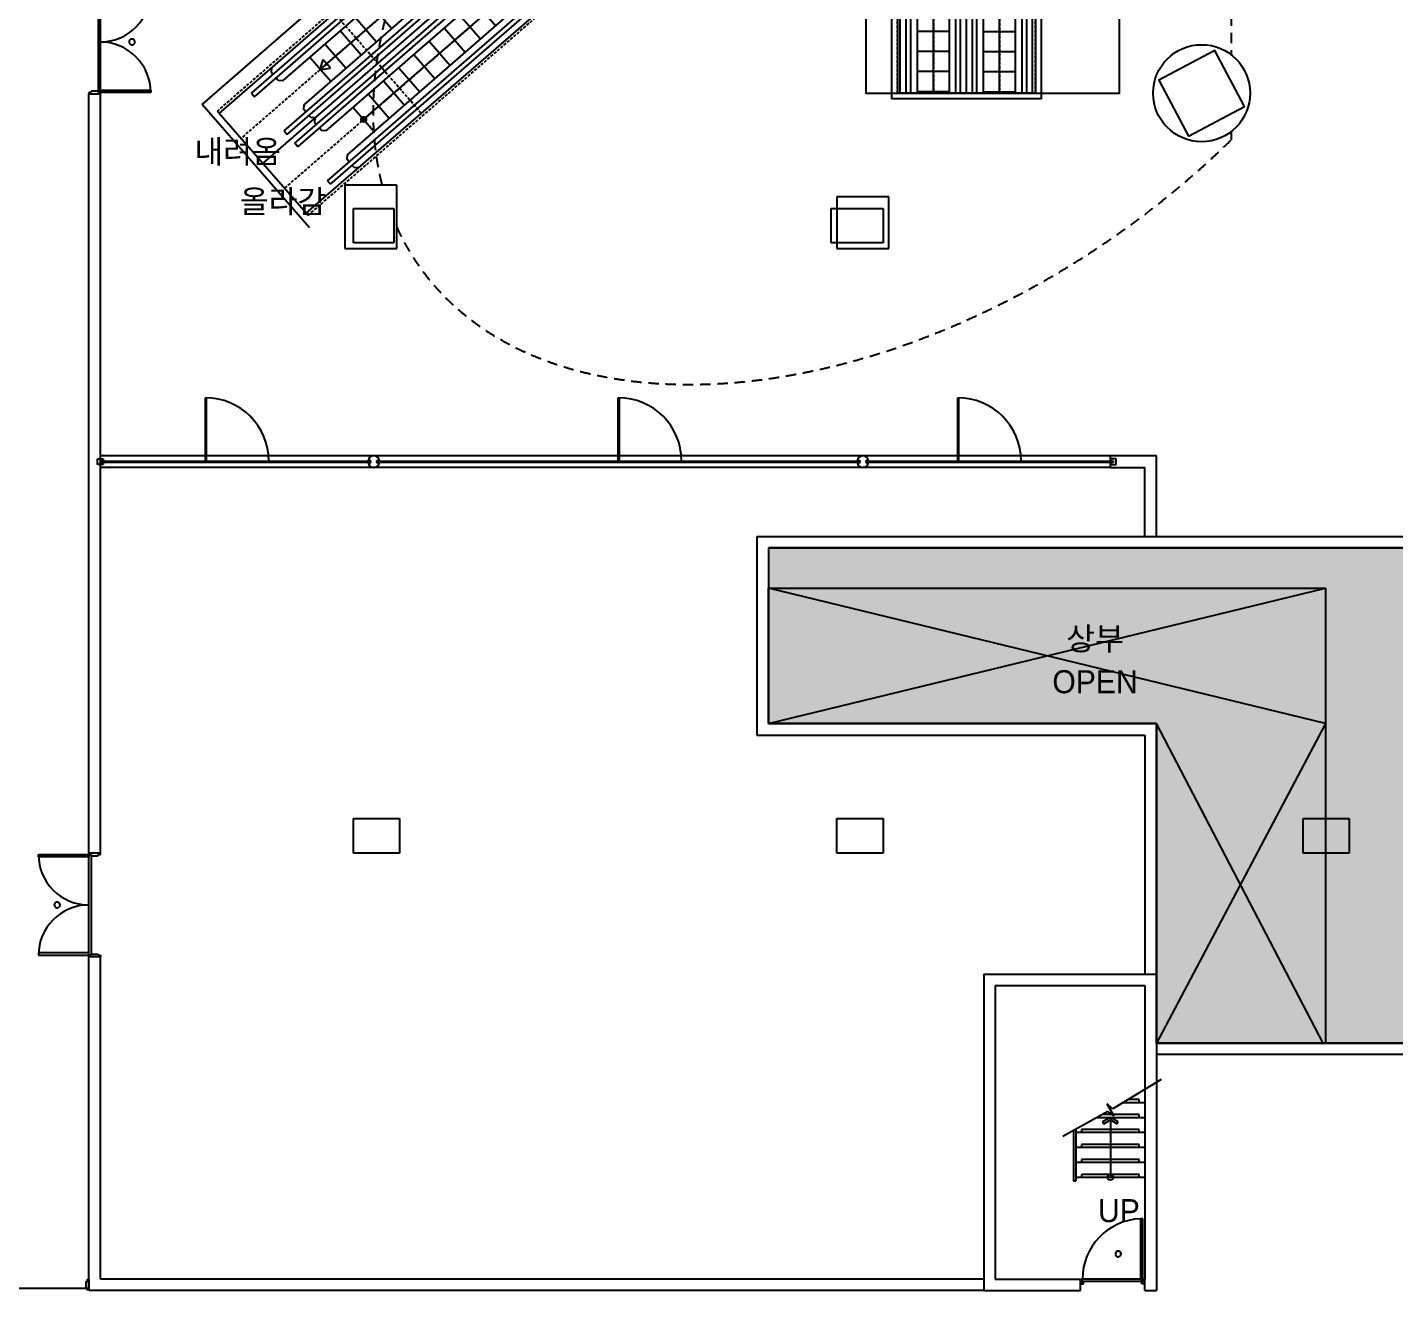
# Model space of a CAD drawing. Header units: millimetres. Extents: x -7718 to 414843, y 91724 to 341395.
# Drawn here: x 133384 to 157143, y 194709 to 216652 of the extents above; entities that cross this region are included whole.
import ezdxf
from ezdxf.enums import TextEntityAlignment as Align
from ezdxf.xclip import XClip

# ---------------------------------------------------------------- set-up
doc = ezdxf.new("R2010")
doc.units = ezdxf.units.MM
doc.header["$LTSCALE"] = 200
doc.header["$MEASUREMENT"] = 0
doc.linetypes.add('HID', pattern=[5, 3, -2])
doc.linetypes.add('HIDDEN2', pattern=[0.188, 0.125, -0.063])
doc.layers.add('e-plan', color=9, linetype='CONTINUOUS')
doc.layers.add('sol-252', color=252, linetype='CONTINUOUS')
doc.styles.add('kiahn', font='HY울릉도L.TTF')

# ---------------------------------------------------------------- blocks, each defined once
blk = doc.blocks.new('A$C74BE2CBA')
at = {"layer": 'e-plan', "linetype": 'HIDDEN2', "ltscale": 2}
for p, q in [((14000.00085538626, 2400.001553360373), (0.0008553862571716, 2400.001553364098)), ((0.0008553862571716, 2400.001553364098), (0.0008553862571716, 2350.001553367823)), ((14000.00085538626, 2400.001553360373), (14000.00085538626, 2350.001553364098)), ((2965.000855386258, 2350.001553364098), (2965.000855386258, 50.00155336782336)), ((11705.00085538626, 2350.001553360373), (11705.00085538626, 50.00155336409807)), ((0.0008553862571716, 1775.001553367823), (14000.00085538626, 1775.001553367823)), ((0.0008553862571716, 625.0015533678232), (14000.00085538626, 625.0015533678232)), ((0.0008553862571716, 50.00155336782336), (0.0008553862571716, 0.0015533715486527)), ((14000.00085538626, 0.0015533640980721), (0.0008553862571716, 0.0015533678233624)), ((14000.00085538626, 50.00155336409807), (14000.00085538626, 0.0015533678233624))]:
    blk.add_line(p, q, dxfattribs=at)
at = {"layer": 'e-plan'}
for p, q in [((14000.00085538626, 2350.001553360373), (0.0008553862571716, 2350.001553364098)), ((0.0008553862571716, 2350.001553364098), (0.0008553862571716, 50.00155336782336)), ((13305.00085538625, 2247.501553360373), (1100.000855386257, 2247.501553364098)), ((1100.000855386257, 2167.501553364098), (1100.000855386257, 2247.501553364098)), ((13305.00085538625, 2167.501553360373), (1100.000855386257, 2167.501553364098)), ((1600.000855386257, 2290.001553364098), (1660.000855386257, 2350.001553364098)), ((1600.000855386257, 2290.001553364098), (1600.000855386257, 2247.501553364098)), ((1600.000855386257, 2167.501553364098), (1600.000855386257, 2112.501553364098)), ((12805.00085538625, 2290.001553360373), (12745.00085538625, 2350.001553360373)), ((12805.00085538625, 2290.001553360373), (12805.00085538625, 2247.501553360373)), ((12805.00085538625, 2167.501553360373), (12805.00085538625, 2112.501553360373)), ((13305.00085538625, 2247.501553360373), (13305.00085538625, 2167.501553360373)), ((14000.00085538626, 2350.001553360373), (14000.00085538626, 50.00155336409807)), ((1600.000855386257, 2112.501553364098), (1660.000855386257, 2052.501553364098)), ((12745.00085538625, 2052.501553360373), (1660.000855386257, 2052.501553364098)), ((2236.800855398178, 1497.501553364098), (2236.800855398178, 2052.501553364098)), ((2666.400855392218, 1497.501553364098), (2666.400855392218, 2052.501553364098)), ((3096.000855386257, 1497.501553364098), (3096.000855386257, 2052.501553364098)), ((3525.600855380297, 1497.501553364098), (3525.600855380297, 2052.501553364098)), ((3875.600855380297, 1497.501553364098), (3875.600855380297, 2052.501553364098)), ((4225.600855380298, 1497.501553364098), (4225.600855380298, 2052.501553364098)), ((4575.600855380296, 1497.501553364098), (4575.600855380296, 2052.501553364098)), ((4925.600855380298, 1497.501553364098), (4925.600855380298, 2052.501553364098)), ((5275.600855380298, 1497.501553364098), (5275.600855380298, 2052.501553364098)), ((5625.600855380297, 1497.501553364098), (5625.600855380297, 2052.501553364098)), ((5975.600855380297, 1497.501553364098), (5975.600855380297, 2052.501553364098)), ((6325.600855380297, 1497.501553364098), (6325.600855380297, 2052.501553364098)), ((6675.600855380297, 1497.501553364098), (6675.600855380297, 2052.501553364098)), ((7025.600855380297, 1497.501553364098), (7025.600855380297, 2052.501553364098)), ((7375.600855380297, 1497.501553364098), (7375.600855380297, 2052.501553364098)), ((7725.600855380297, 1497.501553364098), (7725.600855380297, 2052.501553364098)), ((8075.600855380297, 1497.501553364098), (8075.600855380297, 2052.501553364098)), ((8425.600855380297, 1497.501553364098), (8425.600855380297, 2052.501553364098)), ((8775.600855380297, 1497.501553364098), (8775.600855380297, 2052.501553364098)), ((9125.600855380295, 1497.501553364098), (9125.600855380295, 2052.501553364098)), ((9475.600855380299, 1497.501553364098), (9475.600855380299, 2052.501553364098)), ((9825.600855380295, 1497.501553364098), (9825.600855380295, 2052.501553364098)), ((10175.6008553803, 1497.501553364098), (10175.6008553803, 2052.501553364098)), ((10525.60085538029, 1497.501553364098), (10525.60085538029, 2052.501553364098)), ((10875.60085538029, 1497.501553364098), (10875.60085538029, 2052.501553364098)), ((11225.60085538029, 1497.501553364098), (11225.60085538029, 2052.501553364098)), ((11575.60085538029, 1497.501553364098), (11575.60085538029, 2052.501553364098)), ((11925.6008553803, 1497.501553364098), (11925.6008553803, 2052.501553364098)), ((12275.60085536539, 1497.501553364098), (12275.60085536539, 2052.501553364098)), ((12805.00085538625, 2112.501553360373), (12745.00085538625, 2052.501553360373)), ((2236.800854474306, 1775.001553364098), (2387.355504393578, 1874.600520126521)), ((12275.60085533559, 1775.001553364098), (2236.800854474306, 1775.001553364098)), ((2236.800854474306, 1775.001553364098), (2387.355504497886, 1675.402586758137)), ((2387.355504393578, 1874.600520126521), (2387.355504453182, 1775.001553442329)), ((2387.355504497886, 1675.402586758137), (2387.355504453182, 1775.001553442329)), ((1600.000855386257, 1437.501553364098), (1660.000855386257, 1497.501553364098)), ((1600.000855386257, 1382.501553364098), (1600.000855386257, 1437.501553364098)), ((12745.00085538625, 1497.501553360373), (1660.000855386257, 1497.501553364098)), ((12805.00085538625, 1437.501553360372), (12745.00085538625, 1497.501553360373)), ((12805.00085538625, 1382.501553360373), (12805.00085538625, 1437.501553360372)), ((14000.00085538626, 1200.001553360373), (0.0008553862571716, 1200.001553364098)), ((13305.00085538625, 1382.501553360373), (1100.000855386257, 1382.501553364098)), ((1100.000855386257, 1302.501553364098), (1100.000855386257, 1382.501553364098)), ((13305.00085538625, 1302.501553360373), (1100.000855386257, 1302.501553364098)), ((1600.000855386257, 1260.001553364098), (1600.000855386257, 1302.501553364098)), ((1600.000855386257, 1260.001553364098), (1660.000855386257, 1200.001553364098)), ((1600.000855386257, 1140.001553364098), (1660.000855386257, 1200.001553364098)), ((12805.00085538625, 1260.001553360373), (12745.00085538625, 1200.001553360373)), ((12805.00085538625, 1140.001553360373), (12745.00085538625, 1200.001553360373)), ((12805.00085538625, 1260.001553360373), (12805.00085538625, 1302.501553360373)), ((13305.00085538625, 1382.501553360373), (13305.00085538625, 1302.501553360373)), ((13305.00085538625, 1097.501553360372), (1100.000855386257, 1097.501553364098)), ((1100.000855386257, 1097.501553364098), (1100.000855386257, 1017.501553364098)), ((13305.00085538625, 1017.501553360373), (1100.000855386257, 1017.501553364098)), ((1600.000855386257, 1140.001553364098), (1600.000855386257, 1097.501553364098)), ((1600.000855386257, 1017.501553364098), (1600.000855386257, 962.5015533640981)), ((1600.000855386257, 962.5015533640981), (1660.000855386257, 902.5015533640981)), ((12805.00085538625, 962.5015533603728), (12745.00085538625, 902.5015533603728)), ((12805.00085538625, 1140.001553360373), (12805.00085538625, 1097.501553360372)), ((12805.00085538625, 1017.501553360373), (12805.00085538625, 962.5015533603728)), ((13305.00085538625, 1017.501553360373), (13305.00085538625, 1097.501553360372)), ((12745.00085538625, 902.5015533603728), (1660.000855386257, 902.5015533640981)), ((2236.800855398178, 902.5015533640981), (2236.800855398178, 347.5015533678234)), ((2666.400855392218, 902.5015533640981), (2666.400855392218, 347.5015533678234)), ((3096.000855386257, 902.5015533640981), (3096.000855386257, 347.5015533678234)), ((3525.600855380297, 902.5015533640981), (3525.600855380297, 347.5015533678234)), ((3875.600855380297, 902.5015533640981), (3875.600855380297, 347.5015533678234)), ((4225.600855380298, 902.5015533640981), (4225.600855380298, 347.5015533678234)), ((4575.600855380296, 902.5015533640981), (4575.600855380296, 347.5015533678234)), ((4925.600855380298, 902.5015533640981), (4925.600855380298, 347.5015533678234)), ((5275.600855380298, 902.5015533640981), (5275.600855380298, 347.5015533678234)), ((5625.600855380297, 902.5015533640981), (5625.600855380297, 347.5015533678234)), ((5975.600855380297, 902.5015533640981), (5975.600855380297, 347.5015533678234)), ((6325.600855380297, 902.5015533640981), (6325.600855380297, 347.5015533678234)), ((6675.600855380297, 902.5015533640981), (6675.600855380297, 347.5015533678234)), ((7025.600855380297, 902.5015533640981), (7025.600855380297, 347.5015533678234)), ((7375.600855380297, 902.5015533640981), (7375.600855380297, 347.5015533678234)), ((7725.600855380297, 902.5015533640981), (7725.600855380297, 347.5015533678234)), ((8075.600855380297, 902.5015533640981), (8075.600855380297, 347.5015533678234)), ((8425.600855380297, 902.5015533640981), (8425.600855380297, 347.5015533678234)), ((8775.600855380297, 902.5015533640981), (8775.600855380297, 347.5015533678234)), ((9125.600855380295, 902.5015533640981), (9125.600855380295, 347.5015533678234)), ((9475.600855380299, 902.5015533640981), (9475.600855380299, 347.5015533678234)), ((9825.600855380295, 902.5015533640981), (9825.600855380295, 347.5015533678234)), ((10175.6008553803, 902.5015533640981), (10175.6008553803, 347.5015533678234)), ((10525.60085538029, 902.5015533640981), (10525.60085538029, 347.5015533678234)), ((10875.60085538029, 902.5015533640981), (10875.60085538029, 347.5015533678234)), ((11225.60085538029, 902.5015533640981), (11225.60085538029, 347.5015533678234)), ((11575.60085538029, 902.5015533640981), (11575.60085538029, 347.5015533678234)), ((11925.6008553803, 902.5015533640981), (11925.6008553803, 347.5015533678234)), ((12275.6008567214, 625.0015542693436), (12125.04620669782, 724.6005208753048)), ((12125.04620669782, 724.6005208753048), (12125.04620674252, 625.0015541911125)), ((12275.60085536539, 902.5015533640981), (12275.60085536539, 347.5015533678234)), ((12275.60085821151, 625.0015533678232), (2236.800855398178, 625.0015533678232)), ((12275.6008567214, 625.0015542693436), (12125.04620680213, 525.4025875069201)), ((12125.04620680213, 525.4025875069201), (12125.04620674252, 625.0015541911125)), ((1600.000855386257, 287.5015533678233), (1660.000855386257, 347.5015533678234)), ((1600.000855386257, 232.5015533678234), (1600.000855386257, 287.5015533678233)), ((12745.00085538625, 347.5015533640981), (1660.000855386257, 347.5015533678234)), ((12805.00085538625, 287.5015533640981), (12745.00085538625, 347.5015533640981)), ((12805.00085538625, 232.5015533640981), (12805.00085538625, 287.5015533640981)), ((14000.00085538626, 50.00155336409807), (0.0008553862571716, 50.00155336782336)), ((13305.00085538625, 232.5015533640981), (1100.000855386257, 232.5015533678234)), ((1100.000855386257, 232.5015533678234), (1100.000855386257, 152.5015533678233)), ((13305.00085538625, 152.501553364098), (1100.000855386257, 152.5015533678233)), ((1600.000855386257, 110.0015533678233), (1600.000855386257, 152.5015533678233)), ((1600.000855386257, 110.0015533678233), (1660.000855386257, 50.00155336782336)), ((12805.00085538625, 110.001553364098), (12745.00085538625, 50.00155336409807)), ((12805.00085538625, 110.001553364098), (12805.00085538625, 152.501553364098)), ((13305.00085538625, 152.501553364098), (13305.00085538625, 232.5015533640981))]:
    blk.add_line(p, q, dxfattribs=at)
for centre, radius in [((12275.6008529216, 1775.001553673297), 44.99999999999999), ((12275.6008529216, 1775.001553673297), 30), ((12275.6008529216, 1775.001553673297), 15), ((2236.80085632205, 625.0015539601445), 45), ((2236.80085632205, 625.0015539601445), 30), ((2236.80085632205, 625.0015539601445), 15)]:
    blk.add_circle(centre, radius, dxfattribs=at)
blk = doc.blocks.new('A$C206C7AD2')
at = {"layer": 'e-plan', "linetype": 'HIDDEN2', "ltscale": 2}
for p, q in [((19000.00085538998, 2399.999029483646), (0.0008553862571716, 2399.999029483646)), ((0.0008553862571716, 2399.999029483646), (0.0008553825318813, 2349.999029498547)), ((19000.00085538998, 2399.999029483646), (19000.00085538626, 2349.999029487372)), ((3490.000855389983, 2349.999029487372), (3490.000855382533, 49.99902948737144)), ((16350.00085538998, 2349.999029483646), (16350.00085538625, 49.99902948364615)), ((0.0008553862571716, 1774.999029498547), (19000.00085538626, 1774.999029483646)), ((0.0008553825318813, 624.9990294985473), (19000.00085538626, 624.9990294873713)), ((0.0008553899824619, 49.99902949854732), (0.0008553825318813, -0.0009705014526844)), ((19000.00085538998, 49.99902948737144), (19000.00085538253, -0.0009705200791359)), ((19000.00085538253, -0.0009705200791359), (0.0008553862571716, -0.0009705163538456))]:
    blk.add_line(p, q, dxfattribs=at)
at = {"layer": 'e-plan'}
for p, q in [((19000.00085538626, 2349.999029487372), (0.0008553862571716, 2349.999029483646)), ((0.0008553862571716, 2349.999029483646), (0.0008553899824619, 49.99902949854732)), ((18350.00085538253, 2247.499029487372), (1090.000855382532, 2247.499029483646)), ((1090.000855386257, 2167.499029487371), (1090.000855382532, 2247.499029483646)), ((18350.00085538253, 2167.499029487371), (1090.000855386257, 2167.499029487371)), ((1590.000855382532, 2289.999029483646), (1650.000855382532, 2349.999029487372)), ((1590.000855382532, 2289.999029483646), (1590.000855382532, 2247.499029487372)), ((1590.000855386257, 2167.499029483646), (1590.000855386257, 2112.499029483646)), ((17850.00085538626, 2289.999029487371), (17790.00085538253, 2349.999029483646)), ((17850.00085538626, 2289.999029487371), (17850.00085538253, 2247.499029483646)), ((17850.00085538626, 2167.499029483646), (17850.00085538626, 2112.499029487372)), ((18350.00085538253, 2247.499029487372), (18350.00085538253, 2167.499029487371)), ((19000.00085538626, 2349.999029487372), (19000.00085538998, 49.99902948737144)), ((1590.000855386257, 2112.499029483646), (1650.000855386257, 2052.499029479921)), ((17790.00085538626, 2052.499029487371), (1650.000855386257, 2052.499029479921)), ((2666.400855392218, 1497.499029487371), (2666.400855388492, 2052.499029487371)), ((3096.000855382532, 1497.499029487371), (3096.000855386257, 2052.499029483646)), ((3525.600855376572, 1497.499029487371), (3525.600855376572, 2052.499029487371)), ((3875.600855384022, 1497.499029479921), (3875.600855380297, 2052.499029487371)), ((4225.600855376572, 1497.499029487371), (4225.600855380298, 2052.499029487371)), ((4575.600855376571, 1497.499029483646), (4575.600855380296, 2052.499029483646)), ((4925.600855380298, 1497.499029487371), (4925.600855384022, 2052.499029487371)), ((5275.600855376572, 1497.499029487371), (5275.600855380298, 2052.499029483646)), ((5625.600855376571, 1497.499029483646), (5625.600855384021, 2052.499029487371)), ((5975.600855376572, 1497.499029483646), (5975.600855376572, 2052.499029483646)), ((6325.600855384022, 1497.499029487371), (6325.600855380297, 2052.499029483646)), ((6675.600855376571, 1497.499029483646), (6675.600855380297, 2052.499029487371)), ((7025.600855380297, 1497.499029483646), (7025.600855380297, 2052.499029483646)), ((7375.600855380297, 1497.499029483646), (7375.600855380297, 2052.499029483646)), ((7725.600855376571, 1497.499029487371), (7725.600855380297, 2052.499029479921)), ((8075.600855380297, 1497.499029483646), (8075.600855380297, 2052.499029487371)), ((8425.60085537657, 1497.499029487371), (8425.600855380297, 2052.499029483646)), ((8775.600855384022, 1497.499029483646), (8775.600855380297, 2052.499029483646)), ((9125.600855380295, 1497.499029487371), (9125.600855380295, 2052.499029483646)), ((9475.600855380299, 1497.499029487371), (9475.60085538402, 2052.499029487371)), ((9825.600855376571, 1497.499029487371), (9825.600855376571, 2052.499029487371)), ((10175.60085537657, 1497.499029483646), (10175.6008553803, 2052.499029483646)), ((10525.60085538402, 1497.499029483646), (10525.60085538029, 2052.499029487371)), ((10875.60085537657, 1497.499029487371), (10875.60085538029, 2052.499029487371)), ((11225.60085537657, 1497.499029487371), (11225.60085538029, 2052.499029487371)), ((11575.60085538402, 1497.499029483646), (11575.60085538029, 2052.499029483646)), ((11925.6008553803, 1497.499029487371), (11925.6008553803, 2052.499029487371)), ((12275.60085537657, 1497.499029483646), (12275.60085537657, 2052.499029487371)), ((12625.60085537657, 1497.499029483646), (12625.60085538029, 2052.499029487371)), ((12975.60085537657, 1497.499029483646), (12975.6008553803, 2052.499029487371)), ((13325.60085537657, 1497.499029483646), (13325.60085538029, 2052.499029479921)), ((13675.60085538029, 1497.499029483646), (13675.60085537657, 2052.499029487371)), ((14025.60085538402, 1497.499029483646), (14025.6008553803, 2052.499029483646)), ((14375.60085537657, 1497.499029487371), (14375.60085538029, 2052.499029487371)), ((14725.60085537657, 1497.499029487371), (14725.60085538402, 2052.499029483646)), ((15075.60085538402, 1497.499029483646), (15075.60085538029, 2052.499029487371)), ((15425.60085537657, 1497.499029483646), (15425.60085537657, 2052.499029483646)), ((15775.6008553803, 1497.499029483646), (15775.60085537657, 2052.499029483646)), ((16125.60085538402, 1497.499029479921), (16125.60085537657, 2052.499029483646)), ((16475.60085538029, 1497.499029487371), (16475.60085538029, 2052.499029483646)), ((16825.60085537657, 1497.499029487371), (16825.60085537657, 2052.499029487371)), ((17175.60085538402, 1497.499029479921), (17175.60085538402, 2052.499029483646)), ((17850.00085538626, 2112.499029487372), (17790.00085538626, 2052.499029487371)), ((2666.400856781751, 1774.999028559774), (2816.955506704747, 1874.597995325923)), ((17175.60085250064, 1774.999029487371), (2666.400855392218, 1774.999029483646)), ((2666.400856781751, 1774.999028559774), (2816.955506812781, 1675.400061961263)), ((2816.955506704747, 1874.597995325923), (2816.955506764353, 1774.999028630555)), ((2816.955506812781, 1675.400061961263), (2816.955506764353, 1774.999028630555)), ((1590.000855386257, 1437.499029483646), (1650.000855389982, 1497.499029483646)), ((1590.000855389982, 1382.499029487371), (1590.000855386257, 1437.499029483646)), ((17790.00085538626, 1497.499029487371), (1650.000855389982, 1497.499029483646)), ((17850.00085538998, 1437.499029487371), (17790.00085538626, 1497.499029487371)), ((17850.00085538253, 1382.499029479921), (17850.00085538998, 1437.499029487371)), ((19000.00085538253, 1199.999029483646), (0.0008553825318813, 1199.999029487371)), ((18350.00085538998, 1382.499029483646), (1090.000855386257, 1382.499029483646)), ((1090.000855382532, 1302.499029483646), (1090.000855386257, 1382.499029483646)), ((18350.00085538998, 1302.499029483646), (1090.000855382532, 1302.499029483646)), ((1590.000855386257, 1259.999029487371), (1590.000855389982, 1302.499029479921)), ((1590.000855386257, 1259.999029487371), (1650.000855382532, 1199.999029487371)), ((1590.000855386257, 1139.999029487371), (1650.000855382532, 1199.999029487371)), ((17850.00085538998, 1259.999029483646), (17790.00085538626, 1199.999029483646)), ((17850.00085538998, 1139.999029483646), (17790.00085538626, 1199.999029483646)), ((17850.00085538998, 1259.999029483646), (17850.00085538253, 1302.499029487371)), ((18350.00085538998, 1382.499029483646), (18350.00085538998, 1302.499029483646)), ((18350.00085538625, 1097.499029483646), (1090.000855386257, 1097.499029483646)), ((1090.000855386257, 1097.499029483646), (1090.000855389982, 1017.499029483646)), ((18350.00085538253, 1017.499029487371), (1090.000855389982, 1017.499029483646)), ((1590.000855386257, 1139.999029487371), (1590.000855389982, 1097.499029483646)), ((1590.000855386257, 1017.499029487371), (1590.000855389982, 962.4990294873717)), ((1590.000855389982, 962.4990294873717), (1650.000855389982, 902.4990294873717)), ((17850.00085538253, 962.4990294799208), (17790.00085538253, 902.4990294836459)), ((17850.00085538998, 1139.999029483646), (17850.00085538998, 1097.499029483646)), ((17850.00085538998, 1017.499029487371), (17850.00085538253, 962.4990294799208)), ((18350.00085538253, 1017.499029487371), (18350.00085538625, 1097.499029483646)), ((17790.00085538253, 902.4990294836459), (1650.000855389982, 902.4990294873717)), ((2666.400855388492, 902.4990294873717), (2666.400855392218, 347.4990294836461)), ((3096.000855386257, 902.4990294873717), (3096.000855389983, 347.4990294836461)), ((3525.600855376572, 902.4990294873717), (3525.600855376572, 347.4990294836461)), ((3875.600855380297, 902.4990294873717), (3875.600855380297, 347.4990294873714)), ((4225.600855376572, 902.4990294836459), (4225.600855376572, 347.4990294873714)), ((4575.600855376571, 902.4990294836459), (4575.600855376571, 347.4990294836461)), ((4925.600855376572, 902.4990294836459), (4925.600855380298, 347.4990294836461)), ((5275.600855384022, 902.4990294873717), (5275.600855384022, 347.4990294873714)), ((5625.600855380297, 902.4990294836459), (5625.600855380297, 347.4990294836461)), ((5975.600855380297, 902.4990294836459), (5975.600855380297, 347.4990294836461)), ((6325.600855380297, 902.4990294836459), (6325.600855384022, 347.4990294836461)), ((6675.600855376571, 902.4990294873717), (6675.600855376571, 347.4990294873714)), ((7025.600855376571, 902.4990294873717), (7025.600855376571, 347.4990294873714)), ((7375.600855376571, 902.4990294836459), (7375.600855384021, 347.4990294836461)), ((7725.600855384022, 902.4990294836459), (7725.600855384022, 347.4990294836461)), ((8075.600855376571, 902.4990294836459), (8075.600855376571, 347.4990294836461)), ((8425.600855380297, 902.4990294873717), (8425.600855384022, 347.4990294873714)), ((8775.600855376571, 902.4990294873717), (8775.600855376571, 347.4990294873714)), ((9125.600855376571, 902.4990294873717), (9125.600855376571, 347.4990294873714)), ((9475.60085538402, 902.4990294836459), (9475.600855376571, 347.4990294873714)), ((9825.600855376571, 902.4990294873717), (9825.600855384022, 347.4990294836461)), ((10175.6008553803, 902.4990294836459), (10175.6008553803, 347.4990294836461)), ((10525.60085538029, 902.4990294873717), (10525.60085538029, 347.4990294836461)), ((10875.60085538029, 902.4990294873717), (10875.60085538402, 347.4990294873714)), ((11225.60085537657, 902.4990294836459), (11225.60085537657, 347.4990294836461)), ((11575.60085537657, 902.4990294873717), (11575.60085538029, 347.4990294836461)), ((11925.60085537657, 902.4990294873717), (11925.6008553803, 347.4990294873714)), ((12275.60085537657, 902.4990294873717), (12275.60085538029, 347.4990294873714)), ((12625.6008553952, 902.4990294836459), (12625.60085539892, 347.4990294836461)), ((12975.60085539147, 902.4990294873717), (12975.6008553952, 347.4990294836461)), ((13325.60085538029, 902.4990294873717), (13325.60085538402, 347.4990294836461)), ((13675.60085537657, 902.4990294873717), (13675.60085538029, 347.4990294873714)), ((14025.60085538402, 902.4990294873717), (14025.6008553803, 347.4990294836461)), ((14375.60085537657, 902.4990294836459), (14375.60085538029, 347.4990294836461)), ((14725.60085538029, 902.4990294836459), (14725.60085538402, 347.4990294873714)), ((15075.60085539147, 902.4990294836459), (15075.60085539892, 347.4990294799209)), ((15425.6008553952, 902.4990294836459), (15425.60085539147, 347.4990294873714)), ((15775.6008553803, 902.4990294799208), (15775.6008553803, 347.4990294873714)), ((16125.60085537657, 902.4990294873717), (16125.6008553803, 347.4990294873714)), ((16475.60085538402, 902.4990294836459), (16475.60085538029, 347.4990294836461)), ((16825.6008553803, 902.4990294873717), (16825.6008553803, 347.4990294873714)), ((17175.6008538939, 624.9990303814411), (17025.04620386287, 724.5979969911277)), ((17025.04620386287, 724.5979969911277), (17025.04620390758, 624.99903030321)), ((17175.60085538029, 902.4990294836459), (17175.60085537657, 347.4990294873714)), ((17175.60085537657, 624.999029483646), (2666.400854464621, 624.9990289025008)), ((17175.6008538939, 624.9990303814411), (17025.04620396718, 525.4000636152922)), ((17025.04620396718, 525.4000636152922), (17025.04620390758, 624.99903030321)), ((1590.000855389982, 287.4990294985473), (1650.000855382532, 347.4990294985473)), ((1590.000855386257, 232.4990294985473), (1590.000855389982, 287.4990294985473)), ((17790.00085538626, 347.4990294836461), (1650.000855382532, 347.4990294985473)), ((17850.00085538626, 287.4990294836461), (17790.00085538626, 347.4990294836461)), ((17850.00085538626, 232.4990294836462), (17850.00085538626, 287.4990294836461)), ((19000.00085538998, 49.99902948737144), (0.0008553899824619, 49.99902949854732)), ((18350.00085538625, 232.4990294836462), (1090.000855389982, 232.4990295022726)), ((1090.000855389982, 232.4990295022726), (1090.000855382532, 152.4990294985473)), ((18350.00085538625, 152.4990294836461), (1090.000855382532, 152.4990294985473)), ((1590.000855382532, 109.9990294985473), (1590.000855382532, 152.4990295022726)), ((1590.000855382532, 109.9990294985473), (1650.000855386257, 49.99902950227261)), ((17850.00085538253, 109.9990294873714), (17790.00085538253, 49.99902948364615)), ((17850.00085538253, 109.9990294873714), (17850.00085538998, 152.4990294836461)), ((18350.00085538625, 152.4990294836461), (18350.00085538625, 232.4990294836462))]:
    blk.add_line(p, q, dxfattribs=at)
for centre, radius in [((17175.60085147992, 1774.999028872699), 44.99999999999998), ((17175.60085147992, 1774.999028872699), 29.99999999999999), ((17175.60085147992, 1774.999028872699), 14.99999999999999), ((2666.400855388492, 624.9990294873713), 44.99999999999999), ((2666.400855388492, 624.9990294873713), 30), ((2666.400855388492, 624.9990294873713), 15)]:
    blk.add_circle(centre, radius, dxfattribs=at)

msp = doc.modelspace()

# ---------------------------------------------------------------- hatches: boundary and pattern name
at = {"layer": 'sol-252'}
msp.add_hatch(color=256, dxfattribs=at).paths.add_polyline_path([(169402.6016182305, 204458.6012592629), (169702.5868969822, 204458.6014733572), (169702.5868969822, 209006.6957327301), (170724.1988538393, 212348.4876931311), (166181.896270428, 213737.2088557376), (167848.4145890028, 219188.1450606153), (164071.0175627359, 220343.0111482019), (163845.8903620207, 219606.6532036333), (162392.3071244211, 220051.0581668756), (162592.5997321085, 220706.1858122438), (158377.5705403202, 218150.6561989529), (158377.5705403202, 207608.6810842563), (146262.56066373, 207608.6058836315), (146262.4944215157, 204558.6810865822), (153002.5706236997, 204558.5346968841), (153002.5706235507, 199008.6968077879), (169402.6055077241, 199008.7085113331)])

# ---------------------------------------------------------------- linework, layer by layer
at = {"layer": 'e-plan'}
for p, q in [((148402.5709851348, 227108.5852588444), (148402.5709851199, 215408.5819507121)), ((148502.5709851348, 227108.5852588444), (148502.5709851348, 215508.5819507121)), ((150902.5709851348, 227108.5852588295), (150902.5709851199, 215508.581950727)), ((151002.5709851199, 227108.5852588444), (151002.5709851125, 215408.5819507121)), ((134612.5787109017, 217253.5871952972), (134612.577637378, 215543.5874186167)), ((134652.5763979378, 215523.5873935026), (134652.57640737, 217273.5871701885)), ((134492.5763669193, 215523.5874195216), (134452.5763669203, 215523.5873949921)), ((134452.5763669203, 215523.5873949921), (134452.5763822482, 215498.5875190597)), ((134452.5763822482, 215498.5875190597), (134652.5763822448, 215498.5873935062)), ((134452.5764129424, 202308.5955312728), (134452.5764129424, 215498.5873934954)), ((134612.5764104914, 215543.587418617), (134492.576354659, 215543.5874939532)), ((134492.5763546576, 215543.5874195239), (134492.5763669193, 215523.5874195216)), ((134612.5763979375, 215523.5874186177), (134612.5764104914, 215543.587418617)), ((134652.5763979378, 215523.5873935026), (134612.5763979375, 215523.5874186177)), ((134652.5763822448, 215498.5873935062), (134652.5763979378, 215523.5873935026)), ((134652.5764141047, 202308.5954086512), (134652.5764141196, 215498.5875190526)), ((134652.5776247893, 215523.5873935053), (134652.5776748003, 215563.5873935032)), ((135527.5775131334, 215523.5862995498), (134652.5776247893, 215523.5873935053)), ((134652.5776748003, 215563.5873935032), (135527.5775631444, 215563.5862995476)), ((135527.5775631444, 215563.5862995476), (135527.5775131334, 215523.5862995498)), ((150902.5709851199, 215508.581950727), (148502.5709851348, 215508.581950727)), ((151002.5709851125, 215408.5819507121), (148402.5709851199, 215408.5819507121)), ((136478.1513269955, 209118.5871870212), (136478.151326995, 210217.4502924598)), ((136478.151326995, 210217.4502924747), (136498.1513269955, 210217.4502924188)), ((136498.1513269955, 209118.5871869653), (136498.1513269955, 210217.4502924039)), ((143652.5844780692, 209118.5871604524), (143652.5844780687, 210217.450265891)), ((143652.5844780687, 210217.4502659059), (143672.5844780692, 210217.4502658501)), ((143672.5844780692, 209118.5871603965), (143672.5844780692, 210217.4502658352)), ((149552.0095103645, 209118.5871385924), (149552.009510364, 210217.450244031)), ((149552.009510364, 210217.4502440459), (149572.0095103645, 210217.4502439901)), ((149572.0095103645, 209118.5871385365), (149572.0095103645, 210217.4502439752)), ((134602.5764167422, 209123.5872214913), (134602.5764186793, 209158.5872214913)), ((134602.5764186793, 209158.5872214913), (134702.576418724, 209158.587217468)), ((134602.5764160865, 209093.5872214913), (134602.5764167422, 209123.5872214913)), ((134602.5764141047, 209058.5872214913), (134602.5764160716, 209093.5872214913)), ((152202.5764060133, 209208.5872203886), (134652.5764141196, 209208.5872203886)), ((134702.5764167571, 209123.5872174531), (134652.576416772, 209123.5872186153)), ((134652.576416772, 209123.5872186153), (134652.5764160418, 209093.5872186153)), ((134652.5764166677, 209118.5871967404), (139353.7262373158, 209118.587178412)), ((134652.5764161685, 209098.5871967404), (139353.7262372413, 209098.587178412)), ((134652.5764160418, 209093.5872186153), (134702.5764160865, 209093.5872174531)), ((134702.576418724, 209158.587217468), (134702.5764167571, 209123.5872174531)), ((134702.5764160865, 209093.5872174531), (134702.5764140972, 209058.5872174531)), ((136478.1513269955, 209118.5871870212), (136498.1513269955, 209118.5871869653)), ((139353.7262373307, 209123.5695207744), (139303.7048841977, 209123.5684554904)), ((139303.7105653175, 209093.5684556096), (139353.7268762329, 209093.5695207595)), ((139353.7268762329, 209093.5695207595), (139353.7262373307, 209123.5695207744)), ((139451.4427188971, 209123.5695207744), (139451.4420800247, 209093.5695207744)), ((139451.4420800247, 209093.5695207744), (139501.4420799726, 209093.5684559374)), ((139501.4477609509, 209123.5684558331), (139451.4427188971, 209123.5695207744)), ((139451.4427188301, 209118.5871780544), (147853.7262373084, 209118.5871469259)), ((139451.442718763, 209098.5871780544), (147853.7262372338, 209098.5871469259)), ((143652.5844780692, 209118.5871604524), (143672.5844780692, 209118.5871603965)), ((147853.7262373382, 209123.5695207744), (147803.7048841828, 209123.5684554904)), ((147803.710565325, 209093.5684555947), (147853.7268762403, 209093.5695207595)), ((147853.7268762403, 209093.5695207595), (147853.7262373382, 209123.5695207744)), ((147951.4427189046, 209123.5695207744), (147951.4420800024, 209093.5695207744)), ((147951.4420800024, 209093.5695207744), (148001.4420799726, 209093.5684559374)), ((147951.4426127785, 209118.5871465533), (152252.5764078983, 209118.587130624)), ((147951.4426127189, 209098.5871465533), (152252.5764076823, 209098.5871306389)), ((148001.4477609509, 209123.5684558331), (147951.4427189046, 209123.5695207744)), ((149552.0095103645, 209118.5871385924), (149572.0095103645, 209118.5871385365)), ((153002.576405991, 209208.5872204035), (152202.5764059984, 209208.5872204035)), ((152202.5764059984, 209008.5872204035), (152202.5764059984, 209208.5872204035)), ((152302.5764060431, 209158.5872204035), (152202.5764059984, 209158.5872163504)), ((152202.5764059984, 209158.5872163504), (152202.5764079952, 209123.5872163653)), ((152202.5764079952, 209123.5872163653), (152252.5764079505, 209123.5872175276)), ((152252.5764086657, 209093.5872175276), (152202.576408621, 209093.5872163504)), ((152202.576408621, 209093.5872163504), (152202.5764106401, 209058.5872163504)), ((152252.5764079505, 209123.5872175276), (152252.5764086657, 209093.5872175276)), ((152302.5764079803, 209123.5872203886), (152302.5764060431, 209158.5872204035)), ((152302.576408621, 209093.5872204035), (152302.5764079803, 209123.5872203886)), ((152302.5764106327, 209058.5872204035), (152302.5764086583, 209093.5872204035)), ((153002.5764059984, 207808.6649043738), (153002.576405991, 209208.5872204035)), ((134702.5764140972, 209058.5872174531), (134602.5764141047, 209058.5872214913)), ((152202.5764059984, 209008.5872204035), (134652.5764141047, 209008.5872204035)), ((152202.5764106401, 209058.5872163504), (152302.5764106327, 209058.5872204035)), ((152202.5764059984, 209008.5872204035), (152802.5764059984, 209008.5872204035)), ((152802.5764060133, 207808.6649043738), (152802.5764059984, 209008.5872204035)), ((146062.565204125, 207808.6649043738), (146062.5866190308, 204358.6692486434)), ((146062.565204125, 207808.6649043738), (158177.5763226115, 207808.6649043738)), ((146262.5664460325, 207608.6041157848), (146262.5002038182, 204558.6793187355)), ((158377.5763226227, 207608.6793164095), (146262.5664460325, 207608.6041157848)), ((146262.5664455855, 207608.6649043738), (146262.5853776151, 204558.6649048507)), ((146262.5664455855, 207608.6649043738), (158377.5763226115, 207608.6649043887)), ((155942.5408306235, 204558.591735649), (146262.5435219147, 206908.5917356341)), ((146262.5435219222, 204558.5917356639), (146262.5435219147, 206908.5917356341)), ((146262.5435219147, 206908.5917356341), (155942.5408306384, 206908.5917356341)), ((146262.5853775257, 204558.6793168812), (155942.5408306384, 206908.5917356341)), ((155942.5408306384, 206908.5917356341), (155942.5408306384, 199008.5917485981)), ((146062.5866190308, 204358.6692486434), (152802.7167236396, 204358.5228577732)), ((146262.5002038182, 204558.6793187355), (153002.5764060022, 204558.5329290373)), ((153002.5408358016, 204558.5917356639), (146262.5435219296, 204558.5917356937)), ((146262.5853776151, 204558.6649048507), (153002.5764059984, 204558.5185170054)), ((152802.5764059984, 204358.6649042695), (152802.5764059612, 200208.5846128493)), ((155942.5408306235, 204558.591735649), (153002.5408358091, 199008.5917485683)), ((153002.5408358091, 199008.5917485683), (153002.5408358016, 204558.5917356639)), ((155902.5712796116, 199008.6971094637), (153002.5764059984, 204558.591735649)), ((153002.5764060022, 204558.5329290373), (153002.5764058531, 199008.6950399411)), ((153002.5764059984, 204558.5185170054), (153002.5764059612, 200208.5846128493)), ((133577.5741789034, 202283.5954769199), (134452.5740672445, 202283.5954816365)), ((133577.574179117, 202243.5954769261), (133577.5741789034, 202283.5954769199)), ((134452.57406746, 202243.5954816345), (133577.574179117, 202243.5954769261)), ((134452.5740672445, 202283.5954816365), (134452.57406746, 202243.5954816345)), ((134652.5763953488, 202308.5954086428), (134452.5763953518, 202308.5955312834)), ((134452.5763953518, 202308.5955312834), (134452.5763800221, 202283.5955312774)), ((134452.5763927653, 200533.5957049531), (134452.5763833331, 202283.595481639)), ((134452.5763800221, 202283.5955312774), (134492.5763800221, 202283.5955067515)), ((134492.5740798014, 202263.5955067477), (134492.5751533251, 200553.5957300672)), ((134492.5763800221, 202283.5955067515), (134492.5763677604, 202263.5955067493)), ((134492.5763677604, 202263.5955067493), (134612.5764235941, 202263.5954331581)), ((134612.5764235936, 202263.5955075911), (134612.5764110415, 202283.59550759)), ((134612.5764110415, 202283.59550759), (134652.57641104, 202283.5955327055)), ((134652.57641104, 202283.5955327055), (134652.5763953488, 202308.5954086428)), ((134452.5751159028, 200573.5957049537), (133577.5752275587, 200573.5946109981)), ((133577.5752275587, 200573.5946109981), (133577.5752775697, 200533.5946110002)), ((133577.5752775697, 200533.5946110002), (134452.5751659138, 200533.5957049558)), ((134452.5751659138, 200533.5957049558), (134452.5751159028, 200573.5957049537)), ((134452.5764084583, 200508.5957049567), (134452.5763927653, 200533.5957049531)), ((134452.5763927653, 200533.5957049531), (134492.5763927656, 200533.5957300681)), ((134492.5763802117, 200553.5957300674), (134612.5764360441, 200553.5958054037)), ((134492.5763927656, 200533.5957300681), (134492.5763802117, 200553.5957300674)), ((134612.5764360455, 200553.5957309743), (134612.5764237838, 200533.5957309721)), ((134612.5764237838, 200533.5957309721), (134652.5764237829, 200533.5957064425)), ((134652.5764237829, 200533.5957064425), (134652.5764084549, 200508.5958305101)), ((134452.5764063784, 194708.5846128642), (134452.576406371, 200508.5957677244)), ((134652.5764084549, 200508.5958305101), (134452.5764084583, 200508.5957049567)), ((134652.5764064082, 194908.5846128642), (134652.5764064008, 200508.5957677244)), ((150002.576405909, 200208.5846128642), (150002.5764058941, 194708.5846128642)), ((150002.576405909, 200208.5846128642), (153002.5764058867, 200208.5846128493)), ((150002.5764058643, 200208.5846128791), (150002.5764058643, 194708.5846128642)), ((150002.5764058643, 200208.5846128791), (153002.5764058345, 200208.5846128493)), ((153002.5764058867, 200208.5846128493), (153002.576405909, 194708.5846128642)), ((153002.5764058345, 200208.5846128493), (153002.5764058643, 194708.5846128642)), ((150202.576405909, 200008.5846128642), (150202.576405909, 194908.5846128493)), ((150202.576405909, 200008.5846128642), (152802.5764058941, 200008.5846128493)), ((150202.5764058494, 200008.5846128791), (150202.5764058494, 194908.5846128642)), ((150202.5764058494, 200008.5846128791), (152802.5764058345, 200008.5846128642)), ((152802.5764058941, 200008.5846128493), (152802.5764058941, 194908.5846128493)), ((152802.5764058345, 200008.5846128642), (152802.5764058494, 194908.5846128493)), ((155942.5408306384, 199008.5917485981), (153002.5408358091, 199008.5917485683)), ((153002.5764058531, 199008.6950399411), (169402.6112900266, 199008.7067434863)), ((169402.6112900191, 199008.6806279152), (153002.5764058494, 199008.6806279152)), ((169402.6114327424, 198808.6806279152), (153002.5764058494, 198808.6806279152)), ((153087.576407578, 198375.6720849454), (152245.8776773476, 197868.5846109717)), ((153087.5764075407, 198375.6720849454), (152245.8776772806, 197868.5846109717)), ((152245.8776773476, 197868.5846109717), (152140.0764072129, 197951.8377865284)), ((152140.0764072129, 197951.8377865284), (152265.0764069968, 197745.3314354747)), ((152245.8776772806, 197868.5846109717), (152140.0764071831, 197951.8377865284)), ((152140.0764071831, 197951.8377865284), (152265.076406967, 197745.3314354747)), ((152428.4632565939, 197978.5846132367), (152802.5764070862, 197978.5846128642)), ((152428.4632566237, 197978.5846132516), (152802.5764071086, 197978.5846128642)), ((152702.5764071682, 198028.5846129387), (152511.4567017072, 198028.5846131175)), ((152702.576407116, 198028.5846129387), (152511.4567016774, 198028.5846131175)), ((152702.5764071086, 197978.5846129536), (152702.5764071682, 198028.5846129387)), ((152702.5764070862, 197978.5846129536), (152702.576407116, 198028.5846129387)), ((152159.2751368993, 197818.5846110462), (151375.8663200849, 197386.2833207428)), ((152159.275136877, 197818.5846110462), (151375.8663200402, 197386.2833207428)), ((151978.0568909087, 197718.5846136241), (152802.576406818, 197718.5846128642)), ((151978.0568909311, 197718.5846136241), (152802.5764068627, 197718.5846128642)), ((152202.5764068627, 197718.5846134155), (152063.2696343922, 197641.2664578884)), ((152202.576406818, 197718.5846134155), (152063.2696343699, 197641.2664578884)), ((152702.5764069223, 197768.5846129387), (152068.6660139227, 197768.5846135347)), ((152702.5764068627, 197768.5846129387), (152068.6660138705, 197768.5846135347)), ((152086.4132362866, 197607.7651545136), (152202.5764068329, 197674.1441089838)), ((152086.4132362121, 197607.7651545136), (152202.5764067807, 197674.1441089838)), ((152265.0764069968, 197745.3314354747), (152159.2751368993, 197818.5846110462)), ((152265.076406967, 197745.3314354747), (152159.275136877, 197818.5846110462)), ((152337.8831791991, 197641.2664576202), (152202.5764068627, 197718.5846134155)), ((152202.5764068627, 197718.5846134155), (152202.5764058643, 196678.5846134155)), ((152337.8831791544, 197641.2664576202), (152202.576406818, 197718.5846134155)), ((152202.576406818, 197718.5846134155), (152202.5764058345, 196678.5846134155)), ((152202.5764068329, 197674.1441089838), (152318.7395772749, 197607.765154305)), ((152202.5764067807, 197674.1441089838), (152318.7395772227, 197607.765154305)), ((152702.5764068627, 197718.5846129685), (152702.5764069223, 197768.5846129387)), ((152702.5764068329, 197718.5846129536), (152702.5764068627, 197768.5846129387)), ((151562.5764068627, 197489.3138350873), (151562.5764057526, 196613.5846140116)), ((151562.5764069074, 197489.3138350873), (151562.5764057824, 196613.5846140116)), ((151602.5764068925, 197511.3866676419), (151602.57640576, 196613.5846139818)), ((151602.5764069372, 197511.3866676419), (151602.5764057898, 196613.5846139818)), ((151602.5764065647, 197458.5846139818), (152802.5764065647, 197458.5846128642)), ((151602.5764066094, 197458.5846139818), (152802.5764066094, 197458.5846128791)), ((152702.576406669, 197508.5846129387), (151702.5764066541, 197508.5846138924)), ((151702.5764066541, 197508.5846138924), (151702.5764066168, 197458.5846138924)), ((152702.5764066094, 197508.5846129387), (151702.5764066243, 197508.5846138924)), ((151702.5764066243, 197508.5846138924), (151702.5764065945, 197458.5846138924)), ((152063.2696343922, 197641.2664578884), (152086.4132362866, 197607.7651545136)), ((152063.2696343699, 197641.2664578884), (152086.4132362121, 197607.7651545136)), ((152318.7395772749, 197607.765154305), (152337.8831791991, 197641.2664576202)), ((152318.7395772227, 197607.765154305), (152337.8831791544, 197641.2664576202)), ((152702.5764066094, 197458.5846129685), (152702.576406669, 197508.5846129387)), ((152702.5764065647, 197458.5846129536), (152702.5764066094, 197508.5846129387)), ((151602.5764063114, 197198.5846139818), (152802.5764063114, 197198.5846128642)), ((151602.5764063635, 197198.5846139818), (152802.5764063784, 197198.5846128642)), ((152702.5764064157, 197248.5846129387), (151702.5764064008, 197248.5846138924)), ((151702.5764064008, 197248.5846138924), (151702.576406371, 197198.5846138924)), ((152702.5764063859, 197248.5846129387), (151702.5764063784, 197248.5846138924)), ((151702.5764063784, 197248.5846138924), (151702.5764063188, 197198.5846138924)), ((152702.5764063784, 197198.5846129536), (152702.5764064157, 197248.5846129387)), ((152702.5764063114, 197198.5846129536), (152702.5764063859, 197248.5846129387)), ((152702.5764061698, 196988.5846129387), (151702.5764061772, 196988.5846138924)), ((151702.5764061772, 196988.5846138924), (151702.5764061027, 196938.5846138924)), ((152702.57640614, 196988.5846129387), (151702.5764061176, 196988.5846138924)), ((151702.5764061176, 196988.5846138924), (151702.5764060878, 196938.5846138924)), ((152702.5764061027, 196938.5846129685), (152702.5764061698, 196988.5846129387)), ((152702.5764060804, 196938.5846129536), (152702.57640614, 196988.5846129387)), ((151602.5764060878, 196938.5846139818), (152802.5764060804, 196938.5846128642)), ((151602.5764060953, 196938.5846139818), (152802.5764061027, 196938.5846128791)), ((152702.5764058941, 196728.5846129387), (151702.5764058941, 196728.5846138924)), ((151702.5764058941, 196728.5846138924), (151702.5764058494, 196678.5846138924)), ((152702.5764058792, 196728.5846129387), (151702.5764058569, 196728.5846138924)), ((151702.5764058569, 196728.5846138924), (151702.5764058196, 196678.5846138924)), ((152702.5764058494, 196678.5846129685), (152702.5764058941, 196728.5846129387)), ((152702.5764058271, 196678.5846129536), (152702.5764058792, 196728.5846129387)), ((151562.5764057526, 196613.5846140116), (151602.57640576, 196613.5846139818)), ((151562.5764057824, 196613.5846140116), (151602.5764057898, 196613.5846139818)), ((151602.5764058196, 196678.5846139818), (152802.5764058345, 196678.5846128642)), ((151602.5764058643, 196678.5846139818), (152802.5764058345, 196678.5846128642)), ((152767.3898022884, 195957.7374936893), (152727.3898022809, 195957.7374936893)), ((152727.3898022809, 195957.7374936893), (152727.5789575392, 194908.5879628985)), ((152767.5789575317, 194908.5879629004), (152767.3898022884, 195957.7374936893)), ((134407.576504469, 194748.5845590694), (134407.5764308779, 194868.5846149031)), ((134407.5765053109, 194868.5846149025), (134427.5765053098, 194868.5846023505)), ((134427.5765053098, 194868.5846023505), (134427.5765304252, 194908.584602349)), ((134427.5765304252, 194908.584602349), (134452.5764063626, 194908.5845866578)), ((134452.5764063626, 194908.5845866578), (134452.5765290032, 194708.5845866608)), ((150002.5764058643, 194908.5846128493), (134652.5764064082, 194908.5846128642)), ((150202.576405909, 194908.5846128493), (151682.5764017814, 194908.5846128642)), ((150202.5764058494, 194908.5846128642), (151682.5764017144, 194908.5846128642)), ((151682.5764017591, 194708.5846128642), (151682.5764017591, 194908.5846128642)), ((151682.5764017144, 194708.5846128791), (151682.5764017144, 194908.5846128791)), ((151717.5789575392, 194908.5879628985), (151692.5789575392, 194908.5879629004)), ((151692.5789575392, 194908.5879629004), (151692.5789575317, 194828.5879629004)), ((151692.5789575317, 194828.5879629004), (151737.5789575392, 194828.5879628985)), ((152767.5789575317, 194908.5879629004), (151717.5789575392, 194908.5879628985)), ((151717.5789575317, 194868.5879628985), (151717.5789575392, 194908.5879628985)), ((151737.5789575392, 194868.5879629004), (151717.5789575317, 194868.5879628985)), ((152747.5789575392, 194868.5879628985), (151737.5789575392, 194868.5879629004)), ((151737.5789575392, 194828.5879628985), (151737.5789575392, 194868.5879629004)), ((152727.5789575392, 194908.5879628985), (152767.5789575317, 194908.5879629004)), ((152747.5789575392, 194828.5879628967), (152747.5789575392, 194868.5879628985)), ((152747.5789575392, 194868.5879628985), (152767.5789575317, 194868.5879628985)), ((152792.5789575392, 194828.5879628985), (152747.5789575392, 194828.5879628967)), ((152767.5789575317, 194868.5879628985), (152767.5789575317, 194908.5879629004)), ((152767.5789575317, 194908.5879629004), (152792.5789575317, 194908.5879628995)), ((152792.5789575317, 194908.5879628995), (152792.5789575392, 194828.5879628985)), ((152802.5764058867, 194708.5846128791), (152802.5764058643, 194908.5846128791)), ((152802.576405842, 194708.5846128791), (152802.5764058196, 194908.5846128791)), ((134407.5765044675, 194748.5822711104), (132697.576727787, 194748.583344634)), ((134427.5765044712, 194748.584571331), (134407.576504469, 194748.5845590694)), ((134427.5765289973, 194708.5845713311), (134427.5765044712, 194748.584571331)), ((150002.5764058643, 194708.5846128642), (134452.5764063784, 194708.5846128642)), ((150002.5764058941, 194708.5846128642), (151682.5764017591, 194708.5846128642)), ((150002.5764058643, 194708.5846128642), (151682.5764017218, 194708.5846128642)), ((152802.5764058792, 194708.5846128791), (153002.576405909, 194708.5846128642)), ((152802.5764058345, 194708.5846128642), (153002.5764058643, 194708.5846128642))]:
    msp.add_line(p, q, dxfattribs=at)
at = {"layer": 'e-plan', "linetype": 'HID', "ltscale": 0.3}
for p, q in [((154302.5736701452, 216858.5872225194), (154302.5736701452, 216176.4409919708)), ((154302.5736701378, 214841.3211226045), (154302.5736701303, 214697.0485272139))]:
    msp.add_line(p, q, dxfattribs=at)
at = {"layer": 'e-plan', "ltscale": 0.5}
for p, q in [((139802.5763226413, 213908.5864426821), (138902.5763227158, 213908.5864426821)), ((138902.5763227158, 213908.5864426821), (138902.5763227084, 212808.5872203886)), ((139802.5763226264, 212808.5872203886), (139802.5763226413, 213908.5864426821)), ((148352.5790087843, 213708.5872203737), (147452.5790088886, 213708.5872203737)), ((147452.5790088886, 213708.5872203737), (147452.5790088886, 212808.5872203886)), ((148352.5790087768, 212808.5872203886), (148352.5790087843, 213708.5872203737)), ((139052.5766171255, 213508.6055849876), (139752.5766171255, 213508.6055849876)), ((139052.5766171255, 212908.6055849876), (139052.5766171255, 213508.6055849876)), ((139752.5766171255, 213508.6055849876), (139752.5766171255, 212908.6055849876)), ((147352.5766171255, 213508.6055849876), (148252.5766171255, 213508.6055849871)), ((147352.5766171255, 212908.6055849876), (147352.5766171255, 213508.6055849876)), ((148252.5766171255, 213508.6055849871), (148252.5766171255, 212908.6055849871)), ((139752.5766171255, 212908.6055849876), (139052.5766171255, 212908.6055849876)), ((148252.5766171255, 212908.6055849871), (147352.5766171255, 212908.6055849876)), ((138902.5763227084, 212808.5872203886), (139802.5763226264, 212808.5872203886)), ((147452.5790088886, 212808.5872203886), (148352.5790087768, 212808.5872203886)), ((139052.5766170697, 202908.605584988), (139852.5766170697, 202908.605584988)), ((139052.5766170697, 202308.605584988), (139052.5766170697, 202908.605584988)), ((139852.5766170697, 202908.605584988), (139852.5766170697, 202308.605584988)), ((147452.5766170697, 202908.605584988), (148252.5766170697, 202908.605584988)), ((147452.5766170697, 202308.605584988), (147452.5766170697, 202908.605584988)), ((148252.5766170697, 202908.605584988), (148252.5766170697, 202308.605584988)), ((155552.5766170697, 202908.605584988), (156352.5766170697, 202908.605584988)), ((155552.5766170697, 202308.605584988), (155552.5766170697, 202908.605584988)), ((156352.5766170697, 202908.605584988), (156352.5766170697, 202308.605584988)), ((139852.5766170697, 202308.605584988), (139052.5766170697, 202308.605584988)), ((148252.5766170697, 202308.605584988), (147452.5766170697, 202308.605584988)), ((156352.5766170697, 202308.605584988), (155552.5766170697, 202308.605584988))]:
    msp.add_line(p, q, dxfattribs=at)
at = {"layer": 'e-plan', "ltscale": 0.5, "elevation": -1.776817008673617e-10}
msp.add_lwpolyline([(153561.9943772978, 214763.5488136506), (154533.2312270714, 215279.9778810374), (154016.8021596833, 216251.2147308111), (153045.5653099096, 215734.7856634243)], close=True, dxfattribs=at)
at = {"layer": 'e-plan', "ltscale": 0.5}
msp.add_circle((153788.6064299383, 215508.8810572951), 842.4954542208496, dxfattribs=at)
at = {"layer": 'e-plan'}
for centre in [(152202.5764058345, 196678.5846134155), (152202.5764058643, 196678.5846134155)]:
    msp.add_circle(centre, 49.99999999999994, dxfattribs=at)
for centre, radius, start, end in [((134652.5787234586, 217273.587170186), 874.9998883434648, 269.9998480016105, 359.9999995831183), ((135202.5763937617, 216398.5873906428), 50.00000000195945, 119.999999691139, 299.9999996911347), ((135202.5763937617, 216398.5873906428), 50.00000000193425, 299.9999996911347, 119.999999691139), ((134652.5776247857, 215523.5873935044), 874.9998883434648, 359.9999281929673, 90.00007998124839), ((136478.151326995, 209118.5849107235), 1100, 0.0001252912825868241, 90), ((143652.5844780687, 209118.5848841547), 1100, 0.0001252912825868241, 90), ((149552.009510364, 209118.5848622947), 1100, 0.0001252912825868241, 90), ((139402.5763226002, 209108.5871782582), 99.99999999650288, 8.616076799191905, 171.3839233989561), ((139402.5763226202, 209108.5871782407), 99.99999998247546, 188.637776750586, 351.362223439123), ((147902.5763225928, 209108.5871782571), 100.0000000040351, 8.616076799179176, 171.3839233989689), ((147902.5763226227, 209108.5871782327), 99.99999997874134, 188.6377767548163, 351.362223443339), ((134452.5740672445, 202283.5954816365), 874.9998883434648, 180.0000004168817, 270.0001519983895), ((134452.5751659174, 200533.5957049549), 874.9998883434648, 89.99992001875162, 180.0000718070327), ((133902.5763969414, 201408.5957020933), 50.00000000193425, 60.00000030886107, 240.0000003088652), ((133902.5763969414, 201408.5957020933), 50.00000000195945, 240.0000003088652, 60.00000030886107), ((152767.5789575317, 194908.5879629004), 1049.91899980829, 92.19372334416573, 180), ((152338.9184104112, 195345.4193584827), 50.00000000100017, 149.9999999959936, 329.9999999959936), ((152338.9184104112, 195345.4193584827), 50.00000000100017, 329.9999999959936, 149.9999999959936)]:
    msp.add_arc(centre, radius, start, end, dxfattribs=at)
at = {"layer": 'e-plan', "linetype": 'HID', "ltscale": 0.3}
for start_param, end_param in [(4.370008106701376, 6.051303200206312), (6.167272767363849, 8.115814842097098)]:
    msp.add_ellipse((148551.7226674148, 218346.418724212), major_axis=(-8376.39481310883, -5820.310123603682), ratio=0.6372549019607843, start_param=start_param, end_param=end_param, dxfattribs=at)

# ---------------------------------------------------------------- block references
at = {"layer": 'e-plan'}
ref = msp.add_blockref('A$C74BE2CBA', (148502.5694317707, 227108.5861142158), dxfattribs=dict(at, rotation=270))
XClip(ref).set_block_clipping_path([(-143.29197964584455, -549.3548321686685), (11600.004163513891, 3856.4994181133807)])
ref = msp.add_blockref('A$C206C7AD2', (151025.8476213032, 227660.9804816126), dxfattribs=dict(at, rotation=220.999999810643))
XClip(ref).set_block_clipping_path([(19122.787123518996, -262.8544410318136), (8802.577206797898, -262.8544410318136), (8424.675342248753, 998.8290586806834), (7962.080584683921, 1079.4893976002932), (8766.76046791859, 1320.508661389351), (8304.165710352827, 1401.1690002977848), (7951.271291278768, 2579.3612969107926), (19122.787123518996, 2579.3612969107926)])

# ---------------------------------------------------------------- texts
at = {"layer": 'e-plan', "style": 'kiahn'}
for s, p in [('내려옴', (137790.885755513, 214295.0026095539)), ('올라감', (138579.3923850768, 213427.575417909)), ('UP', (152714.5173157194, 195898.0394135445)), ('UP', (152714.5173156747, 195898.0394135445))]:
    msp.add_text(s, height=400, dxfattribs=at).set_placement(p, align=Align.RIGHT)
for s, p in [('상부', (151936.1123806649, 206033.6110910504)), ('OPEN', (151936.1123806798, 205285.9462054252))]:
    msp.add_text(s, height=400, dxfattribs=at).set_placement(p, align=Align.MIDDLE_CENTER)

doc.saveas('drawing.dxf')
